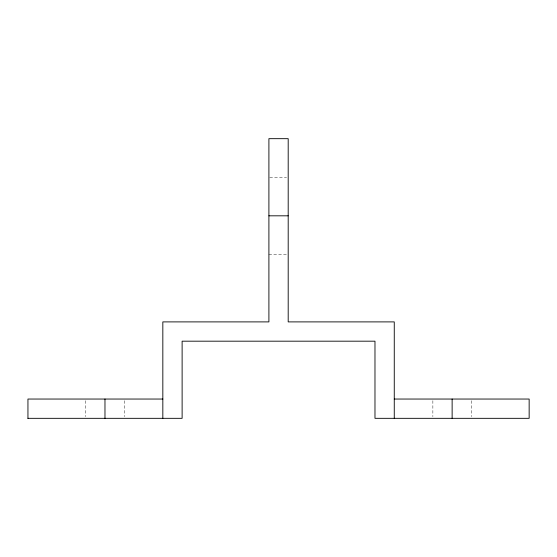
<?xml version="1.0" encoding="UTF-8"?>
<svg xmlns="http://www.w3.org/2000/svg" width="557" height="557" viewBox="0 0 557 557"><rect width="100%" height="100%" fill="white"/><g stroke="black" fill="none" stroke-linecap="round" stroke-linejoin="round"><path stroke-width="0.42" stroke-dasharray="2.79 2.09" d="M269.748 177.244L286.514 177.244M268.906 254.389L286.514 254.389M471.389 400.72L471.389 416.65M432.866 400.72L432.866 416.65M124.232 400.72L124.232 416.65M85.708 400.72L85.708 416.65"/><path stroke-width="0.84" d="M268.906 215.817L288.192 215.817M162.832 399.042L27.947 399.042L27.947 418.328M394.265 399.042L529.15 399.042L529.15 418.328L374.979 418.328L374.979 341.183L182.118 341.183L182.118 418.328L27.85 418.328M452.131 399.042L452.131 418.328M394.265 418.328L394.265 321.897L288.192 321.897L288.192 138.672L268.906 138.672L268.906 321.897L162.832 321.897L162.832 418.328M104.974 399.042L104.974 418.328"/></g></svg>
